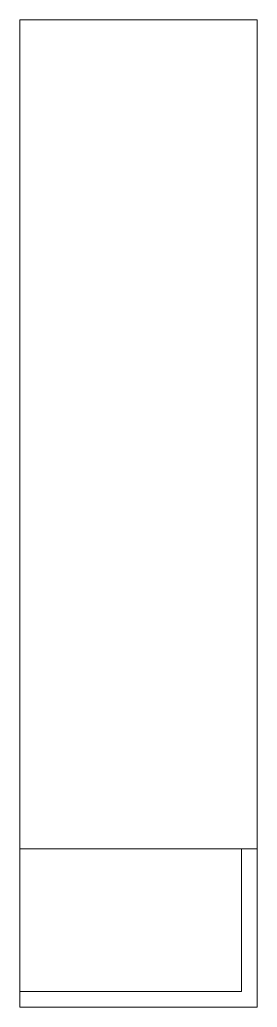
# Paper-space layout '_Izquierda' of a CAD drawing. Header units: millimetres. Extents: x -45 to 0, y -161 to 26.
import ezdxf

# ---------------------------------------------------------------- set-up
doc = ezdxf.new("R2010")
doc.units = ezdxf.units.MM

psp = doc.layouts.new('_Izquierda')

# ---------------------------------------------------------------- linework, layer by layer
at = {"color": 7, "linetype": 'Continuous', "lineweight": 15}
for p, q in [((-45, 26.15), (0, 26.15)), ((-45, 26.15), (-45, -160.85)), ((0, 26.15), (0, -160.85)), ((-45, -130.85), (0, -130.85)), ((-3, -157.85), (-3, -130.85)), ((-45, -157.85), (-3, -157.85)), ((-45, -160.85), (0, -160.85))]:
    psp.add_line(p, q, dxfattribs=at)

doc.saveas('drawing.dxf')
